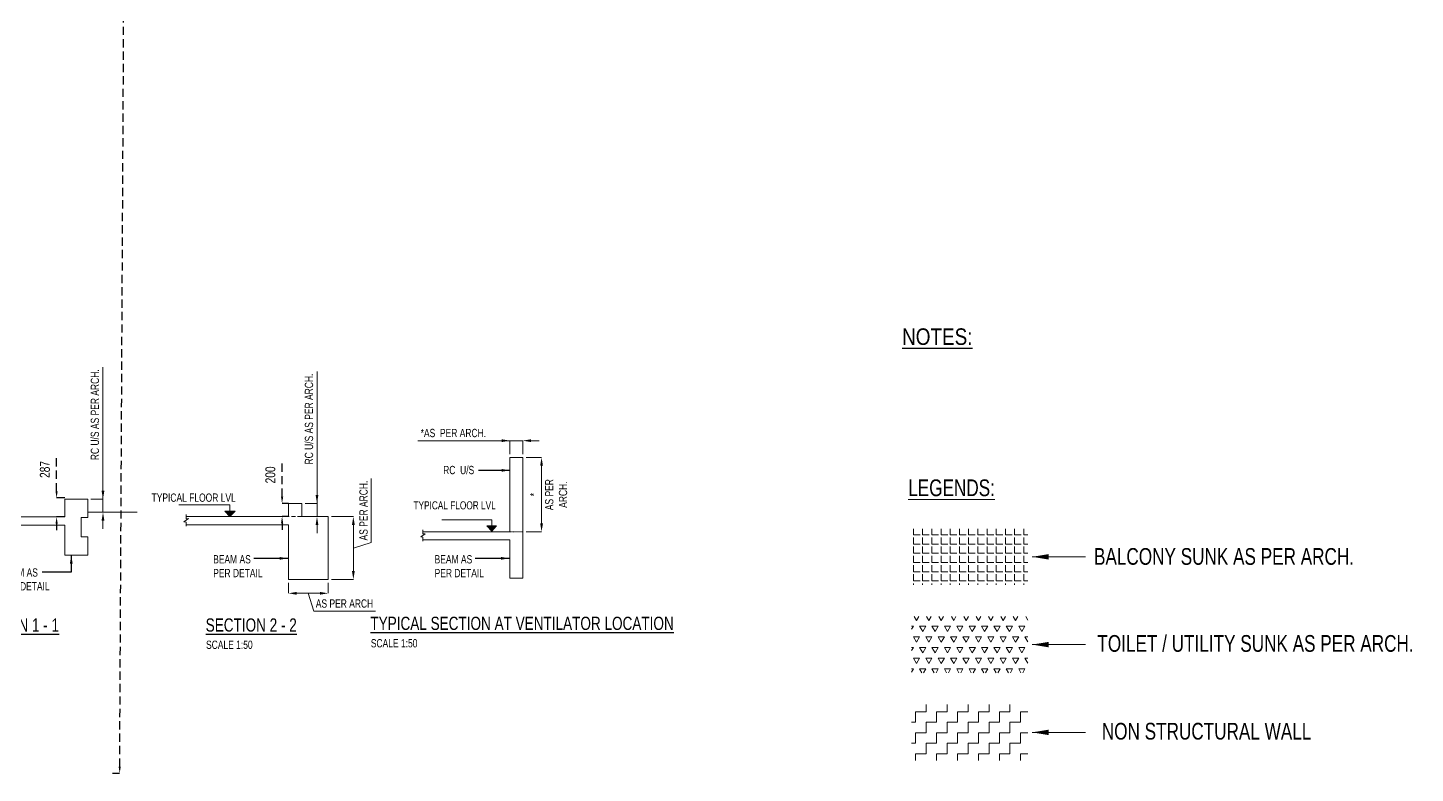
# Model space of a CAD drawing. Header units: millimetres. Extents: x 359 to 32107, y -1 to 49135.
# Drawn here: x 11108 to 32107, y -1 to 11270 of the extents above; entities that cross this region are included whole.
import ezdxf
from ezdxf.enums import TextEntityAlignment as Align

# ---------------------------------------------------------------- set-up
doc = ezdxf.new("R2010")
doc.units = ezdxf.units.MM
for name, pattern in [('CONTINOUS', [0]), ('DASHED', [0.75, 0.5, -0.25]), ('HIDDEN', [0.375, 0.25, -0.125])]:
    doc.linetypes.add(name, pattern=pattern)
for name, color, linetype, lineweight in [('A-ANNO-DIMS', 8, 'Continuous', 15), ('S-GENERAL', 252, 'Continuous', 20), ('S-SEC', 30, 'Continuous', 20), ('S-SEC-TEXT', 2, 'Continuous', 20), ('s-text', 20, 'Continuous', 13), ('STR-LEVEL TEXT', 110, 'Continuous', 30), ('STR-SECTION LINE', 121, 'Continuous', 20)]:
    doc.layers.add(name, color=color, linetype=linetype, lineweight=lineweight)
for name, color, linetype in [('S-BEAM', 4, 'HIDDEN'), ('S-CUT OUT', 43, 'Continuous'), ('S-TITLE', 2, 'Continuous'), ('S-WALL HATCH', 251, 'Continuous')]:
    doc.layers.add(name, color=color, linetype=linetype)
doc.styles.add('Dim.s & Anno.(Misc.)', font='ARIALN.TTF')
doc.styles.add('SOBHA', font='swisscl.ttf')
doc.dimstyles.new('A-GFC-100', dxfattribs={"dimscale": 100, "dimtxt": 1.75, "dimasz": 1, "dimexe": 1, "dimexo": 1, "dimgap": 0.4, "dimtad": 1, "dimdec": 0, "dimdsep": 46, "dimtxsty": 'Dim.s & Anno.(Misc.)', "dimblk": 'ARCHTICK', "dimcen": 0, "dimdle": 0.5, "dimclrd": 252, "dimclre": 253, "dimclrt": 6, "dimazin": 2, "dimtfac": 1, "dimtdec": 0, "dimtix": 1, "dimtmove": 2, "dimatfit": 3, "dimfxl": 1, "dimtolj": 1, "dimlwd": 0, "dimlwe": 0, "dimarcsym": 0})
doc.dimstyles.new('S-100-2', dxfattribs={"dimscale": 100, "dimtxt": 1.5, "dimasz": 1, "dimexe": 0, "dimexo": 0, "dimgap": 1, "dimtad": 1, "dimdec": 0, "dimzin": 0, "dimdsep": 46, "dimtxsty": 'SOBHA', "dimcen": 0.0895, "dimclrd": 8, "dimclre": 8, "dimclrt": 2, "dimadec": 0, "dimazin": 0, "dimtfac": 1, "dimtdec": 0, "dimtofl": 0, "dimtmove": 0, "dimatfit": 3, "dimfxl": 0.18, "dimtolj": 1, "dimtzin": 0, "dimlwd": -1, "dimlwe": -1, "dimarcsym": 1})
doc.dimstyles.new('SOBHA STR DIM', dxfattribs={"dimtxt": 0.2, "dimasz": 0.2, "dimexe": 0, "dimexo": 0.01, "dimgap": 0.1, "dimtad": 1, "dimdsep": 46, "dimtxsty": 'SOBHA', "dimcen": 0.09, "dimclrd": 252, "dimclre": 252, "dimclrt": 2, "dimadec": 0, "dimazin": 0, "dimtfac": 1, "dimtofl": 0, "dimtmove": 2, "dimatfit": 1, "dimfxl": 0, "dimtolj": 1, "dimtzin": 0, "dimlwd": -1, "dimlwe": -1, "dimarcsym": 1})

# ---------------------------------------------------------------- blocks, each defined once
blk = doc.blocks.new('_ArchTick')
at = {"color": 0, "linetype": 'ByBlock', "const_width": 0.15}
blk.add_lwpolyline([(-0.5, -0.5), (0.5, 0.5)], dxfattribs=at)
blk = doc.blocks.new('RL')
at = {"layer": 'STR-SECTION LINE', "linetype": 'CONTINOUS', "ltscale": 10}
h = blk.add_hatch(color=8, dxfattribs=at)
h.dxf.hatch_style = 1
h.paths.add_polyline_path([(76, 79), (-76, 79), (0, 0)])
at = {"layer": 'STR-SECTION LINE', "color": 150, "linetype": 'CONTINOUS', "ltscale": 10, "flags": 128}
blk.add_lwpolyline([(76, 79), (-76, 79), (0, 0)], close=True, dxfattribs=at)
blk.add_lwpolyline([(764, 175), (0, 175), (0, 79)], dxfattribs=at)
blk = doc.blocks.new('*D11')
at = {"layer": 'A-ANNO-DIMS', "color": 252, "transparency": 16777216}
for p, q in [((-792988, -80984), (-792988, -82980)), ((-792988, -82855), (-792988, -82730)), ((-793169, -82980), (-792988, -82980)), ((-792988, -83180), (-792988, -82980)), ((-793167, -83180), (-792988, -83180)), ((-792988, -83305), (-792988, -83430))]:
    blk.add_line(p, q, dxfattribs=at)
for points in [[(-793009, -82855), (-792967, -82855), (-792988, -82980)], [(-793009, -83305), (-792967, -83305), (-792988, -83180)]]:
    blk.add_solid(points, dxfattribs=at)
at = {"layer": 'Defpoints', "color": 0, "transparency": 16777216}
for p in [(-793219, -82980, 0), (-792988, -82980), (-793217, -83180, 0)]:
    blk.add_point(p, dxfattribs=at)
at = {"layer": 'A-ANNO-DIMS', "color": 2, "transparency": 16777216, "insert": (-793109, -81705), "char_height": 125, "attachment_point": 5, "rotation": 90, "style": 'SOBHA'}
blk.add_mtext('\\A1;RC U/S AS PER ARCH.', dxfattribs=at)
blk = doc.blocks.new('*D12')
at = {"layer": 'A-ANNO-DIMS', "color": 252, "transparency": 16777216}
for p, q in [((-793420, -84180), (-793420, -84340)), ((-792819, -84180), (-792819, -84340)), ((-793295, -84340), (-792944, -84340)), ((-793120, -84340), (-793038, -84610)), ((-793038, -84610), (-792105, -84610))]:
    blk.add_line(p, q, dxfattribs=at)
for points in [[(-793295, -84319), (-793295, -84361), (-793420, -84340)], [(-792944, -84319), (-792944, -84361), (-792819, -84340)]]:
    blk.add_solid(points, dxfattribs=at)
at = {"layer": 'Defpoints', "color": 0, "transparency": 16777216}
for p in [(-793420, -84130), (-792819, -84130), (-792819, -84340)]:
    blk.add_point(p, dxfattribs=at)
at = {"layer": 'A-ANNO-DIMS', "color": 2, "transparency": 16777216, "insert": (-792572, -84495), "char_height": 125, "attachment_point": 5, "style": 'SOBHA'}
blk.add_mtext('\\A1;AS PER ARCH', dxfattribs=at)
blk = doc.blocks.new('*D13')
at = {"layer": 'A-ANNO-DIMS', "color": 252, "transparency": 16777216}
for p, q in [((-792168, -83574), (-792168, -82604)), ((-792769, -83180), (-792438, -83180)), ((-792438, -84005), (-792438, -83305)), ((-792438, -83655), (-792168, -83574)), ((-792769, -84130), (-792438, -84130))]:
    blk.add_line(p, q, dxfattribs=at)
for points in [[(-792459, -83305), (-792417, -83305), (-792438, -83180)], [(-792459, -84005), (-792417, -84005), (-792438, -84130)]]:
    blk.add_solid(points, dxfattribs=at)
at = {"layer": 'Defpoints', "color": 0, "transparency": 16777216}
for p in [(-792819, -83180), (-792438, -83180), (-792819, -84130)]:
    blk.add_point(p, dxfattribs=at)
at = {"layer": 'A-ANNO-DIMS', "color": 2, "transparency": 16777216, "insert": (-792283, -83089), "char_height": 125, "attachment_point": 5, "rotation": 90, "style": 'SOBHA'}
blk.add_mtext('\\A1;AS PER ARCH.', dxfattribs=at)
blk = doc.blocks.new('*D7')
at = {"layer": 'A-ANNO-DIMS', "color": 252, "transparency": 16777216}
for p, q in [((-786938, -80919), (-786938, -82915)), ((-786938, -82790), (-786938, -82665)), ((-787120, -82915), (-786938, -82915)), ((-786938, -83115), (-786938, -82915)), ((-787118, -83115), (-786938, -83115)), ((-786938, -83240), (-786938, -83365))]:
    blk.add_line(p, q, dxfattribs=at)
for points in [[(-786959, -82790), (-786917, -82790), (-786938, -82915)], [(-786959, -83240), (-786917, -83240), (-786938, -83115)]]:
    blk.add_solid(points, dxfattribs=at)
at = {"layer": 'Defpoints', "color": 0, "transparency": 16777216}
for p in [(-787170, -82915, 0), (-786938, -82915), (-787168, -83115, 0)]:
    blk.add_point(p, dxfattribs=at)
at = {"layer": 'A-ANNO-DIMS', "color": 2, "transparency": 16777216, "insert": (-787060, -81640), "char_height": 125, "attachment_point": 5, "rotation": 90, "style": 'SOBHA'}
blk.add_mtext('\\A1;RC U/S AS PER ARCH.', dxfattribs=at)
blk = doc.blocks.new('*D5')
at = {"layer": 'A-ANNO-DIMS', "color": 252, "transparency": 16777216}
for p, q in [((-783752, -82286), (-783518, -82286)), ((-783518, -83284), (-783518, -82411)), ((-783752, -83409), (-783518, -83409))]:
    blk.add_line(p, q, dxfattribs=at)
for points in [[(-783539, -82411), (-783497, -82411), (-783518, -82286)], [(-783539, -83284), (-783497, -83284), (-783518, -83409)]]:
    blk.add_solid(points, dxfattribs=at)
at = {"layer": 'Defpoints', "color": 0, "transparency": 16777216}
for p in [(-783802, -82286), (-783518, -82286), (-783802, -83409)]:
    blk.add_point(p, dxfattribs=at)
at = {"layer": 'A-ANNO-DIMS', "color": 2, "transparency": 16777216, "char_height": 125, "width": 643.27, "attachment_point": 5, "rotation": 90, "style": 'SOBHA'}
for s, insert in [('\\A1;AS PER ARCH.', (-783297, -82848)), ('\\A1;*', (-783630, -82848))]:
    blk.add_mtext(s, dxfattribs=dict(at, insert=insert))
blk = doc.blocks.new('*D6')
at = {"layer": 'A-ANNO-DIMS', "color": 252, "transparency": 16777216}
for p, q in [((-785392, -82032), (-783997, -82032)), ((-784122, -82032), (-784247, -82032)), ((-783997, -82236), (-783997, -82032)), ((-783802, -82032), (-783997, -82032)), ((-783802, -82236), (-783802, -82032)), ((-783677, -82032), (-783552, -82032))]:
    blk.add_line(p, q, dxfattribs=at)
for points in [[(-784122, -82011), (-784122, -82053), (-783997, -82032)], [(-783677, -82011), (-783677, -82053), (-783802, -82032)]]:
    blk.add_solid(points, dxfattribs=at)
at = {"layer": 'Defpoints', "color": 0, "transparency": 16777216}
for p in [(-783997, -82032), (-783997, -82286), (-783802, -82286)]:
    blk.add_point(p, dxfattribs=at)
at = {"layer": 'A-ANNO-DIMS', "color": 2, "transparency": 16777216, "insert": (-784853, -81917), "char_height": 125, "attachment_point": 5, "style": 'SOBHA'}
blk.add_mtext('\\A1;*AS  PER ARCH.', dxfattribs=at)
blk = doc.blocks.new('*D97')
at = {"layer": 'Defpoints', "color": 0, "linetype": 'Continuous', "ltscale": 500, "transparency": 16777216}
for p in [(14957, 4080), (15054, 4080, 0), (15054, 3880, 0)]:
    blk.add_point(p, dxfattribs=at)
at = {"layer": 'S-BEAM', "color": 8, "ltscale": 500, "transparency": 16777216}
for p, q in [((14957, 4180), (14957, 4741)), ((15054, 4080), (14957, 4080)), ((15054, 3880), (14957, 3880)), ((14957, 3780), (14957, 3680))]:
    blk.add_line(p, q, dxfattribs=at)
at = {"layer": 'S-BEAM', "color": 8, "linetype": 'Continuous', "ltscale": 500, "transparency": 16777216}
for points in [[(14941, 4180), (14974, 4180), (14957, 4080)], [(14941, 3780), (14974, 3780), (14957, 3880)]]:
    blk.add_solid(points, dxfattribs=at)
at = {"layer": 'S-BEAM', "color": 2, "linetype": 'Continuous', "ltscale": 500, "transparency": 16777216, "insert": (14780, 4510), "char_height": 150, "attachment_point": 5, "rotation": 90, "style": 'SOBHA'}
blk.add_mtext('\\A1;200', dxfattribs=at)
blk = doc.blocks.new('*D98')
at = {"layer": 'Defpoints', "color": 0, "linetype": 'Continuous', "ltscale": 500, "transparency": 16777216}
for p in [(11545, 4162), (11667, 4162), (11667, 3874)]:
    blk.add_point(p, dxfattribs=at)
at = {"layer": 'S-BEAM', "color": 8, "ltscale": 500, "transparency": 16777216}
for p, q in [((11545, 4262), (11545, 4822)), ((11667, 4162), (11545, 4162)), ((11667, 3874), (11545, 3874)), ((11545, 3774), (11545, 3674))]:
    blk.add_line(p, q, dxfattribs=at)
at = {"layer": 'S-BEAM', "color": 8, "linetype": 'Continuous', "ltscale": 500, "transparency": 16777216}
for points in [[(11528, 4262), (11561, 4262), (11545, 4162)], [(11528, 3774), (11561, 3774), (11545, 3874)]]:
    blk.add_solid(points, dxfattribs=at)
at = {"layer": 'S-BEAM', "color": 2, "linetype": 'Continuous', "ltscale": 500, "transparency": 16777216, "insert": (11368, 4592), "char_height": 150, "attachment_point": 5, "rotation": 90, "style": 'SOBHA'}
blk.add_mtext('\\A1;287', dxfattribs=at)
blk = doc.blocks.new('*D108')
at = {"layer": 'Defpoints', "color": 0, "linetype": 'Continuous', "ltscale": 500, "transparency": 16777216}
for p in [(12591, 37735), (12699, 37735), (12391, 0)]:
    blk.add_point(p, dxfattribs=at)
at = {"layer": 'S-BEAM', "color": 8, "ltscale": 500, "transparency": 16777216}
for p, q in [((12500, 99), (12699, 37635)), ((12591, 37735), (12699, 37735)), ((12391, 0), (12499, -1))]:
    blk.add_line(p, q, dxfattribs=at)
at = {"layer": 'S-BEAM', "color": 8, "linetype": 'Continuous', "ltscale": 500, "transparency": 16777216}
for points in [[(12682, 37635), (12715, 37635), (12699, 37735)], [(12483, 100), (12516, 99), (12499, -1)]]:
    blk.add_solid(points, dxfattribs=at)
at = {"layer": 'S-BEAM', "color": 2, "linetype": 'Continuous', "ltscale": 500, "transparency": 16777216, "insert": (12422, 18868), "char_height": 150, "attachment_point": 5, "rotation": 89.6963, "style": 'SOBHA'}
blk.add_mtext('\\A1;37736', dxfattribs=at)
blk = doc.blocks.new('1')
at = {"layer": 'S-GENERAL', "color": 252, "linetype": 'ByBlock'}
blk.add_lwpolyline([(-794970.5, -83148.5), (-794970.5, -83211.5), (-794934.7, -83209.7), (-795002.1, -83260.6), (-794970.5, -83261.9), (-794970.5, -83327.1)], dxfattribs=at)
at = {"layer": 'S-SEC', "linetype": 'ByBlock'}
for p, q in [((-794970.5, -83180), (-793419.5, -83180)), ((-794970.5, -83305), (-793419.5, -83305))]:
    blk.add_line(p, q, dxfattribs=at)
at = {"layer": 'S-SEC', "linetype": 'HIDDEN', "ltscale": 250}
blk.add_line((-793219.5, -83180), (-793419.5, -83180), dxfattribs=at)
at = {"layer": 'S-SEC', "linetype": 'ByBlock', "elevation": 0}
blk.add_lwpolyline([(-793419.5, -83180), (-793419.5, -82980), (-793219.5, -82980), (-793219.5, -83180)], dxfattribs=at)
at = {"layer": 'S-SEC', "linetype": 'ByBlock'}
for points in [[(-793219.5, -83180), (-792819.5, -83180), (-792819.5, -84130), (-793419.5, -84130), (-793419.5, -83305)], [(-793419.5, -83180), (-793419.5, -83180)]]:
    blk.add_lwpolyline(points, dxfattribs=at)
at = {"layer": 'STR-LEVEL TEXT', "linetype": 'CONTINOUS', "xscale": -1.0125, "yscale": 1.0125, "zscale": 1.0125}
blk.add_blockref('RL', (-794305.2, -83180), dxfattribs=at)
at = {"layer": 'S-SEC-TEXT', "color": 2, "char_height": 125, "style": 'Dim.s & Anno.(Misc.)'}
for s, insert, width, attachment_point in [('{\\fSwis721 LtCn BT|b0|i0|c0|p34;TYPICAL FLOOR LVL}', (-795491.9, -82830.7), 1458.253, 1), ('\\pxql;{\\fSwis721 LtCn BT|b0|i0|c0|p34;BEAM AS \\PPER DETAIL}', (-793830.5, -83762.9), 729.126, 3)]:
    blk.add_mtext(s, dxfattribs=dict(at, insert=insert, width=width, attachment_point=attachment_point))
at = {"layer": 's-text', "color": 2, "insert": (-792972.1, -85055.2), "char_height": 125, "width": 1695.073, "attachment_point": 3, "style": 'Dim.s & Anno.(Misc.)'}
blk.add_mtext('\\pxql;{\\fSwis721 LtCn BT|b0|i0|c0|p34;SCALE 1:50}', dxfattribs=at)
at = {"layer": 'S-TITLE', "color": 2, "insert": (-794672.6, -84718.9), "char_height": 200, "width": 12426.537, "attachment_point": 1, "style": 'Dim.s & Anno.(Misc.)'}
blk.add_mtext('{\\fSwis721 LtCn BT|b0|i0|c0|p34;\\LSECTION 2 - 2}', dxfattribs=at)
at = {"layer": 'A-ANNO-DIMS'}
dim = blk.add_linear_dim(base=(-792987.8, -82980, 0), p1=(-793217.4, -83180, 0), p2=(-793219.5, -82980, 0), angle=90, text='RC U/S AS PER ARCH.', dimstyle='S-100-2', override={"dimscale": 50, "dimexo": 1, "dimclrd": 252, "dimclre": 252, "dimtmove": 1}, dxfattribs=at)
dim.commit()
dim.dimension.update_dxf_attribs({"geometry": '*D11', "text_midpoint": (-793032.6, -81704.7, 0), "dimtype": 128})
dim = blk.add_linear_dim(base=(-792438, -83180), p1=(-792819.5, -84130), p2=(-792819.5, -83180), angle=90, text='AS PER ARCH.', dimstyle='S-100-2', override={"dimscale": 50, "dimexo": 1, "dimclrd": 252, "dimclre": 252, "dimtmove": 1}, dxfattribs=at)
dim.commit()
dim.dimension.update_dxf_attribs({"geometry": '*D13', "text_midpoint": (-792282.8, -83523.9)})
dim = blk.add_linear_dim(base=(-792819.5, -84340), p1=(-793419.5, -84130), p2=(-792819.5, -84130), text='AS PER ARCH', dimstyle='S-100-2', override={"dimscale": 50, "dimexo": 1, "dimclrd": 252, "dimclre": 252, "dimtmove": 1}, dxfattribs=at)
dim.commit()
dim.dimension.update_dxf_attribs({"geometry": '*D12', "text_midpoint": (-792988.4, -84495.2)})
at = {"layer": 'S-CUT OUT', "linetype": 'ByBlock'}
blk.add_leader([(-793427.6, -83811.2), (-793945.4, -83811.2)], dimstyle='SOBHA STR DIM', override={"dimscale": 50, "dimasz": 2.5, "dimtad": 0}, dxfattribs=at)
blk = doc.blocks.new('2')
at = {"layer": 'S-GENERAL', "color": 252, "linetype": 'ByBlock'}
blk.add_line((-787167.7, -83115, 0.1), (-786419, -83115), dxfattribs=at)
blk.add_lwpolyline([(-790668.7, -83083.5), (-790668.7, -83146.6), (-790632.9, -83144.7), (-790700.3, -83195.7), (-790668.7, -83196.9), (-790668.7, -83262.1)], dxfattribs=at)
at = {"layer": 'S-SEC', "linetype": 'ByBlock'}
for p, q in [((-790668.7, -83115), (-789117.7, -83115)), ((-789117.7, -83115), (-789117.7, -83185)), ((-790668.7, -83240), (-789317.7, -83240)), ((-789317.7, -83240), (-789317.7, -84065)), ((-789117.7, -83185), (-787517.7, -83185)), ((-789117.7, -83310), (-787517.7, -83310)), ((-789117.7, -83310), (-789117.7, -84065)), ((-789317.7, -84065), (-789117.7, -84065))]:
    blk.add_line(p, q, dxfattribs=at)
at = {"layer": 'S-SEC', "linetype": 'ByBlock', "elevation": 0.1}
blk.add_lwpolyline([(-787517.7, -83310), (-787517.7, -83764.7), (-787167.7, -83764.7), (-787167.7, -83484.7), (-787267.7, -83484.7), (-787267.7, -83194.7), (-787167.7, -83194.7), (-787167.7, -82914.7), (-787517.7, -82914.7), (-787517.7, -83185)], dxfattribs=at)
at = {"layer": 'STR-LEVEL TEXT', "linetype": 'CONTINOUS', "xscale": 1.0125, "yscale": 1.0125, "zscale": 1.0125}
blk.add_blockref('RL', (-790159, -83115), dxfattribs=at)
at = {"layer": 'S-SEC-TEXT', "color": 2, "char_height": 125, "width": 1458.253, "attachment_point": 3, "style": 'Dim.s & Anno.(Misc.)'}
for s, insert in [('{\\fSwis721 LtCn BT|b0|i0|c0|p34;TYPICAL FLOOR LVL}', (-788972.3, -82765.8)), ('\\pxql;{\\fSwis721 LtCn BT|b0|i0|c0|p34;BEAM AS \\PPER DETAIL}', (-787034.4, -83962.6))]:
    blk.add_mtext(s, dxfattribs=dict(at, insert=insert))
at = {"layer": 's-text', "color": 2, "insert": (-787281.1, -85055.2), "char_height": 125, "width": 1695.073, "attachment_point": 3, "style": 'Dim.s & Anno.(Misc.)'}
blk.add_mtext('\\pxql;{\\fSwis721 LtCn BT|b0|i0|c0|p34;SCALE 1:50}', dxfattribs=at)
at = {"layer": 'S-TITLE', "color": 2, "insert": (-788981.6, -84718.9), "char_height": 200, "width": 12426.537, "attachment_point": 1, "style": 'Dim.s & Anno.(Misc.)'}
blk.add_mtext('{\\fSwis721 LtCn BT|b0|i0|c0|p34;\\LSECTION 1 - 1}', dxfattribs=at)
at = {"layer": 'A-ANNO-DIMS'}
dim = blk.add_linear_dim(base=(-786938, -82915, 0.1), p1=(-787167.7, -83115, 0.1), p2=(-787169.8, -82915, 0.1), angle=90, text='RC U/S AS PER ARCH.', dimstyle='S-100-2', override={"dimscale": 50, "dimexo": 1, "dimclrd": 252, "dimclre": 252, "dimtmove": 1}, dxfattribs=at)
dim.commit()
dim.dimension.update_dxf_attribs({"geometry": '*D7', "text_midpoint": (-786982.9, -81639.7, 0.1), "dimtype": 128})
at = {"layer": 'S-CUT OUT', "linetype": 'ByBlock'}
for points in [[(-787417.7, -83764.7), (-787417.7, -84020.2), (-787858.2, -84020.2)], [(-789114.4, -83997.1), (-788618.3, -83997.1)]]:
    blk.add_leader(points, dimstyle='SOBHA STR DIM', override={"dimscale": 50, "dimasz": 2.5, "dimtad": 0}, dxfattribs=at)
blk = doc.blocks.new('3')
at = {"layer": 'S-GENERAL', "color": 252, "linetype": 'ByBlock'}
blk.add_lwpolyline([(-785316.1, -83378.7), (-785316.1, -83440.2), (-785281.2, -83438.4), (-785347, -83488.2), (-785316.1, -83489.4), (-785316.1, -83553.1)], dxfattribs=at)
at = {"layer": 'S-SEC', "linetype": 'ByBlock'}
for p, q in [((-783996.9, -82286.4), (-783801.5, -82286.4)), ((-783996.9, -82286.4), (-783996.9, -83409.4)), ((-783801.5, -82286.4), (-783801.5, -84109.4)), ((-785316.1, -83409.4), (-783996.9, -83409.4)), ((-785316.1, -83531.5), (-783996.9, -83531.5)), ((-783996.9, -83531.5), (-783996.9, -84109.4)), ((-783996.9, -84109.4), (-783801.5, -84109.4))]:
    blk.add_line(p, q, dxfattribs=at)
at = {"layer": 'S-SEC', "linetype": 'DASHED', "ltscale": 0.1}
blk.add_line((-783996.9, -83409.4), (-783801.5, -83409.4), dxfattribs=at)
at = {"layer": 'STR-LEVEL TEXT', "linetype": 'CONTINOUS', "xscale": -0.9887695312500003, "yscale": 0.9887695312500003, "zscale": 0.9887695312500003}
blk.add_blockref('RL', (-784273.1, -83400), dxfattribs=at)
at = {"layer": 'S-SEC-TEXT', "color": 2, "attachment_point": 3, "style": 'Dim.s & Anno.(Misc.)'}
for s, insert, char_height, width in [('\\pxql;{\\fSwis721 LtCn BT|b0|i0|c0|p34;RC  U/S}', (-784278, -82413.2), 125, 729.126), ('{\\fSwis721 LtCn BT|b0|i0|c0|p34;TYPICAL FLOOR LVL}', (-784211.3, -82948.6), 122.07, 3883.167), ('\\pxql;{\\fSwis721 LtCn BT|b0|i0|c0|p34;BEAM AS \\PPER DETAIL}', (-784407.8, -83762.9), 125, 729.126)]:
    blk.add_mtext(s, dxfattribs=dict(at, insert=insert, char_height=char_height, width=width))
at = {"layer": 's-text', "color": 2, "insert": (-784406.9, -85032.3), "char_height": 125, "width": 1695.073, "attachment_point": 3, "style": 'Dim.s & Anno.(Misc.)'}
blk.add_mtext('\\pxql;{\\fSwis721 LtCn BT|b0|i0|c0|p34;SCALE 1:50}', dxfattribs=at)
at = {"layer": 'S-TITLE', "color": 2, "insert": (-786108.5, -84693.9), "char_height": 200, "width": 12426.537, "attachment_point": 1, "style": 'Dim.s & Anno.(Misc.)'}
blk.add_mtext('{\\fSwis721 LtCn BT|b0|i0|c0|p34;\\LTYPICAL SECTION AT VENTILATOR LOCATION}', dxfattribs=at)
at = {"layer": 'A-ANNO-DIMS'}
dim = blk.add_linear_dim(base=(-783996.9, -82032.2), p1=(-783801.5, -82286.4), p2=(-783996.9, -82286.4), text='*AS  PER ARCH.', dimstyle='S-100-2', override={"dimscale": 50, "dimexo": 1, "dimclrd": 252, "dimclre": 252, "dimtmove": 1}, dxfattribs=at)
dim.commit()
dim.dimension.update_dxf_attribs({"geometry": '*D6', "text_midpoint": (-784853.5, -82088.2), "dimtype": 128})
dim = blk.add_linear_dim(base=(-783517.8, -82286.4), p1=(-783801.5, -83409.4), p2=(-783801.5, -82286.4), angle=90, text='*\\XAS PER ARCH.', dimstyle='S-100-2', override={"dimscale": 50, "dimexo": 1, "dimclrd": 252, "dimclre": 252, "dimtmove": 1}, dxfattribs=at)
dim.commit()
dim.dimension.update_dxf_attribs({"geometry": '*D5', "text_midpoint": (-783517.8, -82847.9)})
at = {"layer": 'S-CUT OUT', "linetype": 'ByBlock'}
for points in [[(-783996.9, -82481.1), (-784474.9, -82481.1)], [(-784004.9, -83811.2), (-784522.7, -83811.2)]]:
    blk.add_leader(points, dimstyle='SOBHA STR DIM', override={"dimscale": 50, "dimasz": 2.5, "dimtad": 0}, dxfattribs=at)

msp = doc.modelspace()

# ---------------------------------------------------------------- hatches: boundary and pattern name
at = {"layer": 'S-GENERAL'}
h = msp.add_hatch(dxfattribs=at)
h.set_pattern_fill('ANGLE', color=8, scale=506.25)
h.set_pattern_definition([(0, (-6292121.33, -2117951.61), (0, 139.21875), [101.25, -37.96875]), (90, (-6292121.33, -2117951.61), (-139.21875, 9e-15), [101.25, -37.96875])])
h.paths.add_polyline_path([(24484.7, 2846.3), (26242.3, 2846.3), (26242.3, 3694.2), (24484.7, 3694.2)])
h = msp.add_hatch(dxfattribs=at)
h.set_pattern_fill('TRIANG', color=8, scale=500)
h.set_pattern_definition([(60, (802402.21, 85282.02), (-93.75, 162.379763), [93.75, -93.75]), (120, (802402.21, 85282.02), (-187.5, 1e-07), [93.75, -93.75]), (0, (802355.34, 85363.2), (93.75, 162.379763), [93.75, -93.75])])
h.paths.add_polyline_path([(24484.7, 1519), (26242.3, 1519), (26242.3, 2366.9), (24484.7, 2366.9)])
h = msp.add_hatch(dxfattribs=at)
h.set_pattern_fill('ZIGZAG', color=8, scale=50)
h.set_pattern_definition([(0, (-6471822.9, 143169.71), (158.75, 158.75), [158.75, -158.75]), (90, (-6471664.15, 143169.71), (-158.75, 158.75), [158.75, -158.75])])
h.paths.add_polyline_path([(24484.7, 191.8), (26242.3, 191.8), (26242.3, 1039.7), (24484.7, 1039.7)])
at = {"layer": 'S-WALL HATCH', "linetype": 'Continuous', "ltscale": 500, "transparency": 33554687}
h = msp.add_hatch(dxfattribs=at)
h.set_pattern_fill('HONEY', color=25, scale=400)
h.set_pattern_definition([(0, (-1190978.006, 205150.47), (75, 43.3012702), [50, -100]), (120, (-1190978.006, 205150.47), (-75, 43.3012702), [50, -100]), (60, (-1190978.006, 205150.47), (2e-14, 86.6025404), [-100, 50])])
h.paths.add_polyline_path([(9341.1, 13234.8), (8841.1, 13234.8), (8841.1, 12734.8), (9341.1, 12734.8)])
h.paths.add_polyline_path([(941.1, 18034.8), (641.1, 18034.8), (641.1, 17834.8), (941.1, 17834.8)])
h.paths.add_polyline_path([(941.1, 20334.8), (641.1, 20334.8), (641.1, 20134.8), (941.1, 20134.8)])
h.paths.add_polyline_path([(27325.7, 436.6), (30571.3, 436.6), (30571.3, 832), (27325.7, 832)], flags=9)
h.paths.add_polyline_path([(20188.7, 11940.5), (20573.7, 11940.5), (20573.7, 12661.3), (20188.7, 12661.3)], flags=9)
h.paths.add_polyline_path([(20188.7, 13772.1), (20573.7, 13772.1), (20573.7, 14492.9), (20188.7, 14492.9)], flags=9)
h.paths.add_polyline_path([(13695.5, 29736.7), (13695.5, 31297), (13168.3, 31297), (13168.3, 29736.7)], flags=9)
h.paths.add_polyline_path([(886.1, 39002.6), (886.1, 40562.9), (358.9, 40562.9), (358.9, 39002.6)], flags=9)
h.paths.add_polyline_path([(886.1, 34827.6), (886.1, 36387.9), (358.9, 36387.9), (358.9, 34827.6)], flags=9)
h.paths.add_polyline_path([(886.1, 23852.6), (886.1, 25412.9), (358.9, 25412.9), (358.9, 23852.6)], flags=9)
h.paths.add_polyline_path([(886.1, 14252.6), (886.1, 15812.9), (358.9, 15812.9), (358.9, 14252.6)], flags=9)
h.paths.add_polyline_path([(12228.6, 12581.4), (13788.9, 12581.4), (13788.9, 13108.6), (12228.6, 13108.6)], flags=9)
h.paths.add_polyline_path([(29200.6, 20840.4), (29200.6, 22400.7), (28673.4, 22400.7), (28673.4, 20840.4)], flags=9)
h.paths.add_polyline_path([(25231.7, 30259.1), (25231.7, 31819.4), (24704.5, 31819.4), (24704.5, 30259.1)], flags=9)
h.paths.add_polyline_path([(29099.6, 38528.6), (29099.6, 40088.9), (28572.4, 40088.9), (28572.4, 38528.6)], flags=9)
h.paths.add_polyline_path([(8025.7, 33291.9), (9585.9, 33291.9), (9585.9, 33819.1), (8025.7, 33819.1)], flags=9)
h.paths.add_polyline_path([(19612, 48577.7), (21172.3, 48577.7), (21172.3, 49104.9), (19612, 49104.9)], flags=9)
h.paths.add_polyline_path([(29108.1, 41229.6), (29108.1, 42789.9), (28580.9, 42789.9), (28580.9, 41229.6)], flags=9)
h.paths.add_polyline_path([(29108.1, 32418.1), (29108.1, 33978.4), (28580.9, 33978.4), (28580.9, 32418.1)], flags=9)
h.paths.add_polyline_path([(23322, 12711.2), (24882.3, 12711.2), (24882.3, 13238.4), (23322, 13238.4)], flags=9)
h.paths.add_polyline_path([(16246.5, 12711.2), (17806.8, 12711.2), (17806.8, 13238.4), (16246.5, 13238.4)], flags=9)
h.paths.add_polyline_path([(6261.9, 12711.2), (7822.2, 12711.2), (7822.2, 13238.4), (6261.9, 13238.4)], flags=9)
h.paths.add_polyline_path([(932, 20914.9), (932, 22475.2), (404.8, 22475.2), (404.8, 20914.9)], flags=9)
h.paths.add_polyline_path([(991.3, 45690.5), (991.3, 47250.8), (464.1, 47250.8), (464.1, 45690.5)], flags=9)
h.paths.add_polyline_path([(12388, 31954.2), (12388, 33514.5), (11860.8, 33514.5), (11860.8, 31954.2)], flags=9)
h.paths.add_polyline_path([(12309, 34254.6), (12309, 35814.9), (11781.8, 35814.9), (11781.8, 34254.6)], flags=9)
h.paths.add_polyline_path([(12309, 36554.6), (12309, 38114.9), (11781.8, 38114.9), (11781.8, 36554.6)], flags=9)
h.paths.add_polyline_path([(8159.3, 23739.1), (8159.3, 25299.3), (7632.1, 25299.3), (7632.1, 23739.1)], flags=9)
h.paths.add_polyline_path([(8943.8, 19074.2), (8943.8, 20634.5), (8416.6, 20634.5), (8416.6, 19074.2)], flags=9)
h.paths.add_polyline_path([(14733.3, 19766.2), (14733.3, 21326.4), (14206.1, 21326.4), (14206.1, 19766.2)], flags=9)
h.paths.add_polyline_path([(20591.1, 19365.3), (22151.4, 19365.3), (22151.4, 19892.5), (20591.1, 19892.5)], flags=9)
h.paths.add_polyline_path([(18754.4, 19365.3), (20314.7, 19365.3), (20314.7, 19892.5), (18754.4, 19892.5)], flags=9)
h.paths.add_polyline_path([(21661.9, 38556.9), (21661.9, 40117.2), (21134.7, 40117.2), (21134.7, 38556.9)], flags=9)
h.paths.add_polyline_path([(20915.2, 42468), (20915.2, 44028.3), (20388, 44028.3), (20388, 42468)], flags=9)
h.paths.add_polyline_path([(24577.5, 44944.9), (26137.8, 44944.9), (26137.8, 45472.1), (24577.5, 45472.1)], flags=9)
h.paths.add_polyline_path([(8215.2, 38543), (8215.2, 40103.3), (7688, 40103.3), (7688, 38543)], flags=9)
h.paths.add_polyline_path([(5441.6, 45144.9), (7001.9, 45144.9), (7001.9, 45672.1), (5441.6, 45672.1)], flags=9)
h.paths.add_polyline_path([(5580.6, 23281.6), (6671.6, 23281.6), (6671.6, 23808.8), (5580.6, 23808.8)], flags=9)
h.paths.add_polyline_path([(19970.5, 21586.1), (21061.4, 21586.1), (21061.4, 22113.3), (19970.5, 22113.3)], flags=9)
h.paths.add_polyline_path([(20253.5, 31643), (21344.4, 31643), (21344.4, 32170.2), (20253.5, 32170.2)], flags=9)
h.paths.add_polyline_path([(22580, 39741.7), (23670.9, 39741.7), (23670.9, 40268.9), (22580, 40268.9)], flags=9)
h.paths.add_polyline_path([(5687.8, 40466.1), (6778.7, 40466.1), (6778.7, 40993.3), (5687.8, 40993.3)], flags=9)
h.paths.add_polyline_path([(10804.9, 32346.8), (11895.8, 32346.8), (11895.8, 32874), (10804.9, 32874)], flags=9)
h.paths.add_polyline_path([(14639.2, 40869.7), (15730.2, 40869.7), (15730.2, 41396.9), (14639.2, 41396.9)], flags=9)
h.paths.add_polyline_path([(29297.3, 38933.8), (29682.3, 38933.8), (29682.3, 39654.6), (29297.3, 39654.6)], flags=9)
h.paths.add_polyline_path([(25602, 38933.8), (25987, 38933.8), (25987, 39654.6), (25602, 39654.6)], flags=9)
h.paths.add_polyline_path([(10959.4, 22665.3), (12519.7, 22665.3), (12519.7, 23192.5), (10959.4, 23192.5)], flags=9)
h.paths.add_polyline_path([(10742.6, 23048.9), (10742.6, 24609.2), (10215.4, 24609.2), (10215.4, 23048.9)], flags=9)
h.paths.add_polyline_path([(10742.6, 38607.1), (10742.6, 40167.4), (10215.4, 40167.4), (10215.4, 38607.1)], flags=9)
h.paths.add_polyline_path([(18496.6, 40244.6), (20056.9, 40244.6), (20056.9, 40771.8), (18496.6, 40771.8)], flags=9)
h.paths.add_polyline_path([(11003.9, 8463.6), (18384.3, 8463.6), (18384.3, 10678.1), (11003.9, 10678.1)], flags=9)
h.paths.add_polyline_path([(27271.4, 1731.3), (32106.7, 1731.3), (32106.7, 2165.7), (27271.4, 2165.7)], flags=9)
h.paths.add_polyline_path([(24367.1, 4117.1), (25768, 4117.1), (25768, 4513.2), (24367.1, 4513.2)], flags=9)
h.paths.add_polyline_path([(27210, 3079), (31215.1, 3079), (31215.1, 3474.3), (27210, 3474.3)], flags=9)
h.paths.add_polyline_path([(24263.1, 4985.5), (29712.1, 4985.5), (29712.1, 6373), (24263.1, 6373)], flags=9)
h.paths.add_polyline_path([(24275.6, 6406.6), (25471.1, 6406.6), (25471.1, 6794.6), (24275.6, 6794.6)], flags=9)
h.paths.add_polyline_path([(10907.4, 10653.3), (12633.5, 10653.3), (12633.5, 11180.5), (10907.4, 11180.5)], flags=9)
h.paths.add_polyline_path([(10866.2, 11030.2), (20118.4, 11030.2), (20118.4, 11883.5), (10866.2, 11883.5)], flags=9)
h = msp.add_hatch(dxfattribs=at)
h.set_pattern_fill('HONEY', color=25, scale=400)
h.set_pattern_definition([(0, (19416.07, 12934.81), (75, 43.30127), [50, -100]), (120, (19416.07, 12934.81), (-75, 43.30127), [50, -100]), (60, (19416.07, 12934.81), (2e-14, 86.60254), [-100, 50])])
h.paths.add_polyline_path([(23953.6, 48934.8), (23753.6, 48934.8), (23753.6, 48634.8), (23953.6, 48634.8)])
h.paths.add_polyline_path([(21653.6, 48934.8), (21453.6, 48934.8), (21453.6, 48634.8), (21653.6, 48634.8)])
h.paths.add_polyline_path([(27325.7, 436.6), (30571.3, 436.6), (30571.3, 832), (27325.7, 832)], flags=9)
h.paths.add_polyline_path([(20188.7, 11940.5), (20573.7, 11940.5), (20573.7, 12661.3), (20188.7, 12661.3)], flags=9)
h.paths.add_polyline_path([(20188.7, 13772.1), (20573.7, 13772.1), (20573.7, 14492.9), (20188.7, 14492.9)], flags=9)
h.paths.add_polyline_path([(13695.5, 29736.7), (13695.5, 31297), (13168.3, 31297), (13168.3, 29736.7)], flags=9)
h.paths.add_polyline_path([(886.1, 39002.6), (886.1, 40562.9), (358.9, 40562.9), (358.9, 39002.6)], flags=9)
h.paths.add_polyline_path([(886.1, 34827.6), (886.1, 36387.9), (358.9, 36387.9), (358.9, 34827.6)], flags=9)
h.paths.add_polyline_path([(886.1, 23852.6), (886.1, 25412.9), (358.9, 25412.9), (358.9, 23852.6)], flags=9)
h.paths.add_polyline_path([(886.1, 14252.6), (886.1, 15812.9), (358.9, 15812.9), (358.9, 14252.6)], flags=9)
h.paths.add_polyline_path([(12228.6, 12581.4), (13788.9, 12581.4), (13788.9, 13108.6), (12228.6, 13108.6)], flags=9)
h.paths.add_polyline_path([(29200.6, 20840.4), (29200.6, 22400.7), (28673.4, 22400.7), (28673.4, 20840.4)], flags=9)
h.paths.add_polyline_path([(25231.7, 30259.1), (25231.7, 31819.4), (24704.5, 31819.4), (24704.5, 30259.1)], flags=9)
h.paths.add_polyline_path([(29099.6, 38528.6), (29099.6, 40088.9), (28572.4, 40088.9), (28572.4, 38528.6)], flags=9)
h.paths.add_polyline_path([(8025.7, 33291.9), (9585.9, 33291.9), (9585.9, 33819.1), (8025.7, 33819.1)], flags=9)
h.paths.add_polyline_path([(19612, 48577.7), (21172.3, 48577.7), (21172.3, 49104.9), (19612, 49104.9)], flags=9)
h.paths.add_polyline_path([(29108.1, 41229.6), (29108.1, 42789.9), (28580.9, 42789.9), (28580.9, 41229.6)], flags=9)
h.paths.add_polyline_path([(29108.1, 32418.1), (29108.1, 33978.4), (28580.9, 33978.4), (28580.9, 32418.1)], flags=9)
h.paths.add_polyline_path([(23322, 12711.2), (24882.3, 12711.2), (24882.3, 13238.4), (23322, 13238.4)], flags=9)
h.paths.add_polyline_path([(16246.5, 12711.2), (17806.8, 12711.2), (17806.8, 13238.4), (16246.5, 13238.4)], flags=9)
h.paths.add_polyline_path([(6261.9, 12711.2), (7822.2, 12711.2), (7822.2, 13238.4), (6261.9, 13238.4)], flags=9)
h.paths.add_polyline_path([(932, 20914.9), (932, 22475.2), (404.8, 22475.2), (404.8, 20914.9)], flags=9)
h.paths.add_polyline_path([(991.3, 45690.5), (991.3, 47250.8), (464.1, 47250.8), (464.1, 45690.5)], flags=9)
h.paths.add_polyline_path([(12388, 31954.2), (12388, 33514.5), (11860.8, 33514.5), (11860.8, 31954.2)], flags=9)
h.paths.add_polyline_path([(12309, 34254.6), (12309, 35814.9), (11781.8, 35814.9), (11781.8, 34254.6)], flags=9)
h.paths.add_polyline_path([(12309, 36554.6), (12309, 38114.9), (11781.8, 38114.9), (11781.8, 36554.6)], flags=9)
h.paths.add_polyline_path([(8159.3, 23739.1), (8159.3, 25299.3), (7632.1, 25299.3), (7632.1, 23739.1)], flags=9)
h.paths.add_polyline_path([(8943.8, 19074.2), (8943.8, 20634.5), (8416.6, 20634.5), (8416.6, 19074.2)], flags=9)
h.paths.add_polyline_path([(14733.3, 19766.2), (14733.3, 21326.4), (14206.1, 21326.4), (14206.1, 19766.2)], flags=9)
h.paths.add_polyline_path([(20591.1, 19365.3), (22151.4, 19365.3), (22151.4, 19892.5), (20591.1, 19892.5)], flags=9)
h.paths.add_polyline_path([(18754.4, 19365.3), (20314.7, 19365.3), (20314.7, 19892.5), (18754.4, 19892.5)], flags=9)
h.paths.add_polyline_path([(21661.9, 38556.9), (21661.9, 40117.2), (21134.7, 40117.2), (21134.7, 38556.9)], flags=9)
h.paths.add_polyline_path([(20915.2, 42468), (20915.2, 44028.3), (20388, 44028.3), (20388, 42468)], flags=9)
h.paths.add_polyline_path([(24577.5, 44944.9), (26137.8, 44944.9), (26137.8, 45472.1), (24577.5, 45472.1)], flags=9)
h.paths.add_polyline_path([(8215.2, 38543), (8215.2, 40103.3), (7688, 40103.3), (7688, 38543)], flags=9)
h.paths.add_polyline_path([(5441.6, 45144.9), (7001.9, 45144.9), (7001.9, 45672.1), (5441.6, 45672.1)], flags=9)
h.paths.add_polyline_path([(5580.6, 23281.6), (6671.6, 23281.6), (6671.6, 23808.8), (5580.6, 23808.8)], flags=9)
h.paths.add_polyline_path([(19970.5, 21586.1), (21061.4, 21586.1), (21061.4, 22113.3), (19970.5, 22113.3)], flags=9)
h.paths.add_polyline_path([(20253.5, 31643), (21344.4, 31643), (21344.4, 32170.2), (20253.5, 32170.2)], flags=9)
h.paths.add_polyline_path([(22580, 39741.7), (23670.9, 39741.7), (23670.9, 40268.9), (22580, 40268.9)], flags=9)
h.paths.add_polyline_path([(5687.8, 40466.1), (6778.7, 40466.1), (6778.7, 40993.3), (5687.8, 40993.3)], flags=9)
h.paths.add_polyline_path([(10804.9, 32346.8), (11895.8, 32346.8), (11895.8, 32874), (10804.9, 32874)], flags=9)
h.paths.add_polyline_path([(14639.2, 40869.7), (15730.2, 40869.7), (15730.2, 41396.9), (14639.2, 41396.9)], flags=9)
h.paths.add_polyline_path([(29297.3, 38933.8), (29682.3, 38933.8), (29682.3, 39654.6), (29297.3, 39654.6)], flags=9)
h.paths.add_polyline_path([(25602, 38933.8), (25987, 38933.8), (25987, 39654.6), (25602, 39654.6)], flags=9)
h.paths.add_polyline_path([(10959.4, 22665.3), (12519.7, 22665.3), (12519.7, 23192.5), (10959.4, 23192.5)], flags=9)
h.paths.add_polyline_path([(10742.6, 23048.9), (10742.6, 24609.2), (10215.4, 24609.2), (10215.4, 23048.9)], flags=9)
h.paths.add_polyline_path([(10742.6, 38607.1), (10742.6, 40167.4), (10215.4, 40167.4), (10215.4, 38607.1)], flags=9)
h.paths.add_polyline_path([(18496.6, 40244.6), (20056.9, 40244.6), (20056.9, 40771.8), (18496.6, 40771.8)], flags=9)
h.paths.add_polyline_path([(11003.9, 8463.6), (18384.3, 8463.6), (18384.3, 10678.1), (11003.9, 10678.1)], flags=9)
h.paths.add_polyline_path([(27271.4, 1731.3), (32106.7, 1731.3), (32106.7, 2165.7), (27271.4, 2165.7)], flags=9)
h.paths.add_polyline_path([(24367.1, 4117.1), (25768, 4117.1), (25768, 4513.2), (24367.1, 4513.2)], flags=9)
h.paths.add_polyline_path([(27210, 3079), (31215.1, 3079), (31215.1, 3474.3), (27210, 3474.3)], flags=9)
h.paths.add_polyline_path([(24263.1, 4985.5), (29712.1, 4985.5), (29712.1, 6373), (24263.1, 6373)], flags=9)
h.paths.add_polyline_path([(24275.6, 6406.6), (25471.1, 6406.6), (25471.1, 6794.6), (24275.6, 6794.6)], flags=9)
h.paths.add_polyline_path([(10907.4, 10653.3), (12633.5, 10653.3), (12633.5, 11180.5), (10907.4, 11180.5)], flags=9)
h.paths.add_polyline_path([(10866.2, 11030.2), (20118.4, 11030.2), (20118.4, 11883.5), (10866.2, 11883.5)], flags=9)

# ---------------------------------------------------------------- block references
at = {"layer": 'S-BEAM', "color": 1, "linetype": 'Continuous'}
for name, p in [('2', (799184.7, 87059.5)), ('1', (808473.7, 87059.5)), ('3', (802402.2, 87059.5))]:
    msp.add_blockref(name, p, dxfattribs=at)

# ---------------------------------------------------------------- texts
at = {"layer": 's-text', "color": 2, "style": 'SOBHA'}
msp.add_text('%%ULEGENDS:', height=253.125, dxfattribs=at).set_placement((24433.1, 4188.6, 0))
for s, p in [('BALCONY SUNK AS PER ARCH.', (29212.5, 3150.3, 0)), ('TOILET / UTILITY SUNK AS PER ARCH.', (29689, 1835.2, 0)), ('NON STRUCTURAL WALL', (28948.5, 508, 0))]:
    msp.add_text(s, height=253.125, dxfattribs=at).set_placement(p, align=Align.CENTER)
at = {"layer": 'S-TITLE', "color": 2, "style": 'Dim.s & Anno.(Misc.)'}
msp.add_text('%%UNOTES:', height=250, dxfattribs=at).set_placement((24340.3, 6475.5, 0))

# ---------------------------------------------------------------- dimensions: what is measured, and where the dimension line sits
at = {"layer": 'S-BEAM', "color": 41, "linetype": 'Continuous', "ltscale": 500, "true_color": 0xf4ee51}
dim = msp.add_aligned_dim(p1=(12391.1, 0), p2=(12591.1, 37735.2), distance=-108.1, dimstyle='S-100-2', dxfattribs=at)
dim.commit()
dim.dimension.update_dxf_attribs({"geometry": '*D108', "text_midpoint": (12422.3, 18867.9)})
at = {"layer": 'S-BEAM', "color": 6, "linetype": 'Continuous', "ltscale": 500}
for base, p1, p2, picture, middle in [((11544.7, 4161.5), (11667, 3874.5), (11667, 4161.5), '*D98', (11367.9, 4591.8)), ((14957.2, 4079.5), (15054.2, 3879.5, 0), (15054.2, 4079.5, 0), '*D97', (14780.4, 4510.5))]:
    dim = msp.add_linear_dim(base=base, p1=p1, p2=p2, angle=90, dimstyle='S-100-2', dxfattribs=at)
    dim.commit()
    dim.dimension.update_dxf_attribs({"geometry": picture, "text_midpoint": middle})

# ---------------------------------------------------------------- leaders
at = {"layer": 'S-GENERAL', "color": 252, "linetype": 'Continuous', "ltscale": 750}
for points in [[(26309.2, 3271.4, 0), (27116.1, 3271.4, 0)], [(26309.2, 1944.2, 0), (27116.1, 1944.2, 0)], [(26309.2, 617, 0), (27116.1, 617, 0)]]:
    msp.add_leader(points, dimstyle='A-GFC-100', override={"dimasz": 2.5, "dimgap": 1, "dimtad": 0, "dimclrd": 252}, dxfattribs=at)

doc.saveas('drawing.dxf')
